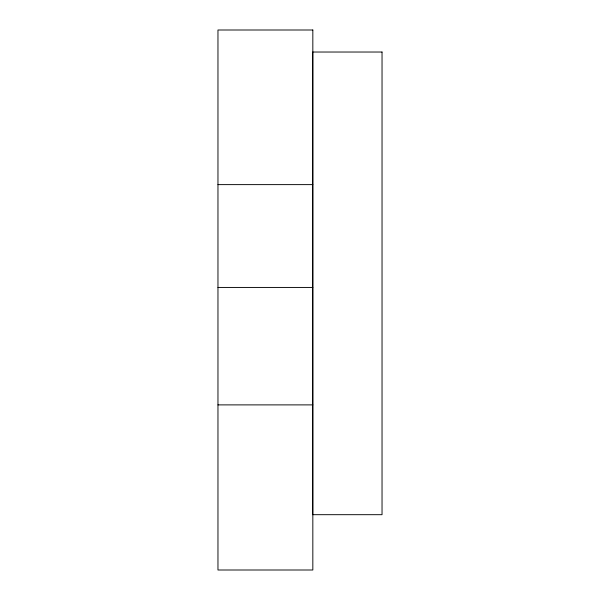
<?xml version="1.0" encoding="UTF-8"?>
<svg xmlns="http://www.w3.org/2000/svg" width="600" height="600" viewBox="0 0 600 600"><rect width="100%" height="100%" fill="white"/><g stroke="black" fill="none" stroke-linecap="round" stroke-linejoin="round"><path stroke-width="0.9" d="M217.965 184.62L312.832 184.62M217.965 287.438L312.832 287.438M217.965 404.888L312.832 404.888M312.832 30L217.965 30L217.965 570L312.832 570L312.832 30M382.035 52.028L312.72 52.028L312.72 514.688L382.035 514.688L382.035 52.028"/></g></svg>
